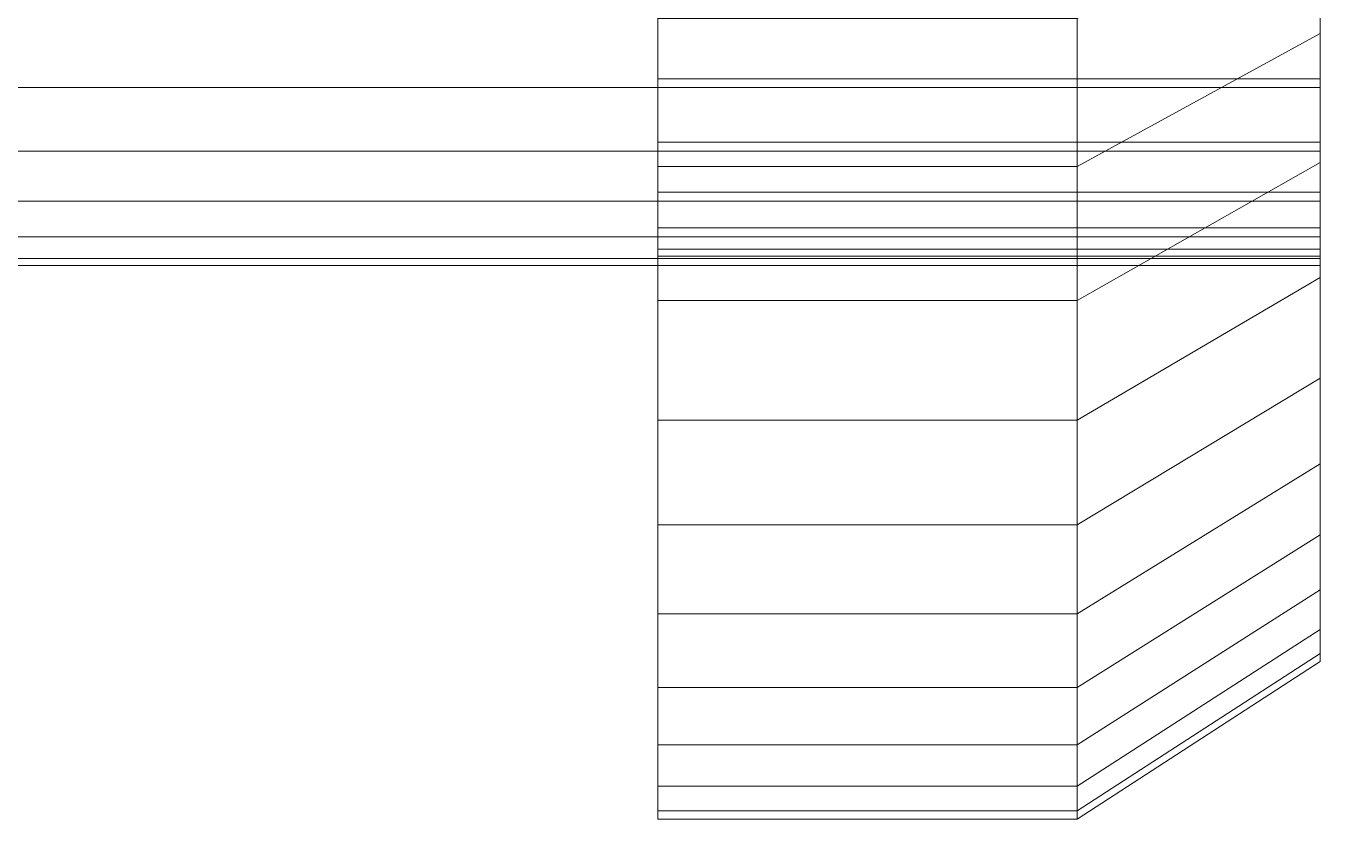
# Model space of a CAD drawing. Header units: millimetres. Extents: x -199 to -93, y -134 to 109.
# Drawn here: x -98.78 to -92.92, y -19 to -15.41 of the extents above; entities that cross this region are included whole.
import ezdxf

# ---------------------------------------------------------------- set-up
doc = ezdxf.new("R2010")
doc.units = ezdxf.units.MM
doc.layers.add('CIRCOLO_LU', color=7, linetype='Continuous')
doc.layers.add('ORING1', color=7, linetype='Continuous')

msp = doc.modelspace()

# ---------------------------------------------------------------- linework, layer by layer
at = {"layer": 'CIRCOLO_LU', "lineweight": 5}
for points, invisible_edges in [([(-92.9157, -15.334, 110.4414), (-92.9157, -15.6849, 109.4666), (-92.9157, -13.0169, 109.524)], 2), ([(-92.9157, -15.6849, 109.4666), (-92.9157, -13.3148, 108.6965), (-92.9157, -13.0169, 109.524)], 12), ([(-92.9157, -15.6849, 99.2739), (-92.9157, -15.334, 98.2991), (-92.9157, -13.0169, 99.2165)], 12), ([(-92.9157, -15.6849, 99.2739), (-92.9157, -13.0169, 99.2165), (-92.9157, -13.3148, 100.044)], 1), ([(-92.9157, -15.6849, 109.4666), (-92.9157, -15.974, 108.4717), (-92.9157, -13.3148, 108.6965)], 2), ([(-92.9157, -15.974, 108.4717), (-92.9157, -13.5602, 107.8519), (-92.9157, -13.3148, 108.6965)], 12), ([(-92.9157, -15.974, 100.2689), (-92.9157, -15.6849, 99.2739), (-92.9157, -13.3148, 100.044)], 12), ([(-92.9157, -15.974, 100.2689), (-92.9157, -13.3148, 100.044), (-92.9157, -13.5602, 100.8886)], 1), ([(-92.9157, -15.974, 108.4717), (-92.9157, -16.2, 107.4606), (-92.9157, -13.5602, 107.8519)], 2), ([(-92.9157, -16.2, 107.4606), (-92.9157, -13.752, 106.9936), (-92.9157, -13.5602, 107.8519)], 12), ([(-92.9157, -16.2, 101.28), (-92.9157, -15.974, 100.2689), (-92.9157, -13.5602, 100.8886)], 12), ([(-92.9157, -16.2, 101.28), (-92.9157, -13.5602, 100.8886), (-92.9157, -13.752, 101.7469)], 1), ([(-92.9157, -16.2, 107.4606), (-92.9157, -16.3621, 106.4373), (-92.9157, -13.752, 106.9936)], 2), ([(-92.9157, -16.3621, 106.4373), (-92.9157, -13.8896, 106.1249), (-92.9157, -13.752, 106.9936)], 12), ([(-92.9157, -16.3621, 102.3033), (-92.9157, -16.2, 101.28), (-92.9157, -13.752, 101.7469)], 12), ([(-92.9157, -16.3621, 102.3033), (-92.9157, -13.752, 101.7469), (-92.9157, -13.8896, 102.6156)], 1), ([(-92.9157, -16.3621, 106.4373), (-92.9157, -16.4596, 105.4058), (-92.9157, -13.8896, 106.1249)], 2), ([(-92.9157, -16.4596, 105.4058), (-92.9157, -13.9724, 105.2493), (-92.9157, -13.8896, 106.1249)], 12), ([(-92.9157, -16.4596, 103.3347), (-92.9157, -16.3621, 102.3033), (-92.9157, -13.8896, 102.6156)], 12), ([(-92.9157, -16.4596, 103.3347), (-92.9157, -13.8896, 102.6156), (-92.9157, -13.9724, 103.4912)], 1), ([(-92.9157, -16.4596, 105.4058), (-92.9157, -14, 104.3703), (-92.9157, -13.9724, 105.2493)], 1), ([(-92.9157, -16.4921, 104.3703), (-92.9157, -16.4596, 103.3347), (-92.9157, -13.9724, 103.4912)], 12), ([(-92.9157, -16.4921, 104.3703), (-92.9157, -13.9724, 103.4912), (-92.9157, -14, 104.3703)], 1), ([(-92.9157, -16.4596, 105.4058), (-92.9157, -16.4921, 104.3703), (-92.9157, -14, 104.3703)], 12), ([(-98.9139, -15.6849, 99.2739), (-98.9139, -15.334, 98.2991), (-95.9157, -15.334, 98.2991)], 12), ([(-98.9139, -15.6849, 99.2739), (-95.9157, -15.334, 98.2991), (-95.9157, -15.6849, 99.2739)], 1), ([(-98.9139, -15.334, 110.4414), (-98.9139, -15.6849, 109.4666), (-95.9157, -15.6849, 109.4666)], 12), ([(-98.9139, -15.334, 110.4414), (-95.9157, -15.6849, 109.4666), (-95.9157, -15.334, 110.4414)], 1), ([(-95.9157, -15.6849, 99.2739), (-95.9157, -15.334, 98.2991), (-92.9157, -15.334, 98.2991)], 12), ([(-95.9157, -15.6849, 99.2739), (-92.9157, -15.334, 98.2991), (-92.9157, -15.6849, 99.2739)], 1), ([(-95.9157, -15.334, 110.4414), (-95.9157, -15.6849, 109.4666), (-92.9157, -15.6849, 109.4666)], 12), ([(-95.9157, -15.334, 110.4414), (-92.9157, -15.6849, 109.4666), (-92.9157, -15.334, 110.4414)], 1), ([(-98.9139, -15.974, 100.2689), (-98.9139, -15.6849, 99.2739), (-95.9157, -15.6849, 99.2739)], 12), ([(-98.9139, -15.974, 100.2689), (-95.9157, -15.6849, 99.2739), (-95.9157, -15.974, 100.2689)], 1), ([(-98.9139, -15.6849, 109.4666), (-98.9139, -15.974, 108.4717), (-95.9157, -15.974, 108.4717)], 12), ([(-98.9139, -15.6849, 109.4666), (-95.9157, -15.974, 108.4717), (-95.9157, -15.6849, 109.4666)], 1), ([(-95.9157, -15.974, 100.2689), (-95.9157, -15.6849, 99.2739), (-92.9157, -15.6849, 99.2739)], 12), ([(-95.9157, -15.974, 100.2689), (-92.9157, -15.6849, 99.2739), (-92.9157, -15.974, 100.2689)], 1), ([(-95.9157, -15.6849, 109.4666), (-95.9157, -15.974, 108.4717), (-92.9157, -15.974, 108.4717)], 12), ([(-95.9157, -15.6849, 109.4666), (-92.9157, -15.974, 108.4717), (-92.9157, -15.6849, 109.4666)], 1), ([(-98.9139, -15.974, 108.4717), (-98.9139, -16.2, 107.4606), (-95.9157, -16.2, 107.4606)], 12), ([(-98.9139, -15.974, 108.4717), (-95.9157, -16.2, 107.4606), (-95.9157, -15.974, 108.4717)], 1), ([(-98.9139, -16.2, 101.28), (-98.9139, -15.974, 100.2689), (-95.9157, -15.974, 100.2689)], 12), ([(-98.9139, -16.2, 101.28), (-95.9157, -15.974, 100.2689), (-95.9157, -16.2, 101.28)], 1), ([(-95.9157, -15.974, 108.4717), (-95.9157, -16.2, 107.4606), (-92.9157, -16.2, 107.4606)], 12), ([(-95.9157, -15.974, 108.4717), (-92.9157, -16.2, 107.4606), (-92.9157, -15.974, 108.4717)], 1), ([(-95.9157, -16.2, 101.28), (-95.9157, -15.974, 100.2689), (-92.9157, -15.974, 100.2689)], 12), ([(-95.9157, -16.2, 101.28), (-92.9157, -15.974, 100.2689), (-92.9157, -16.2, 101.28)], 1), ([(-98.9139, -16.2, 107.4606), (-98.9139, -16.3621, 106.4373), (-95.9157, -16.3621, 106.4373)], 12), ([(-98.9139, -16.2, 107.4606), (-95.9157, -16.3621, 106.4373), (-95.9157, -16.2, 107.4606)], 1), ([(-98.9139, -16.3621, 102.3033), (-98.9139, -16.2, 101.28), (-95.9157, -16.2, 101.28)], 12), ([(-98.9139, -16.3621, 102.3033), (-95.9157, -16.2, 101.28), (-95.9157, -16.3621, 102.3033)], 1), ([(-95.9157, -16.2, 107.4606), (-95.9157, -16.3621, 106.4373), (-92.9157, -16.3621, 106.4373)], 12), ([(-95.9157, -16.2, 107.4606), (-92.9157, -16.3621, 106.4373), (-92.9157, -16.2, 107.4606)], 1), ([(-95.9157, -16.3621, 102.3033), (-95.9157, -16.2, 101.28), (-92.9157, -16.2, 101.28)], 12), ([(-95.9157, -16.3621, 102.3033), (-92.9157, -16.2, 101.28), (-92.9157, -16.3621, 102.3033)], 1), ([(-98.9139, -16.4596, 103.3347), (-98.9139, -16.3621, 102.3033), (-95.9157, -16.3621, 102.3033)], 12), ([(-98.9139, -16.4596, 103.3347), (-95.9157, -16.3621, 102.3033), (-95.9157, -16.4596, 103.3347)], 1), ([(-98.9139, -16.3621, 106.4373), (-98.9139, -16.4596, 105.4058), (-95.9157, -16.4596, 105.4058)], 12), ([(-98.9139, -16.3621, 106.4373), (-95.9157, -16.4596, 105.4058), (-95.9157, -16.3621, 106.4373)], 1), ([(-95.9157, -16.4596, 103.3347), (-95.9157, -16.3621, 102.3033), (-92.9157, -16.3621, 102.3033)], 12), ([(-95.9157, -16.4596, 103.3347), (-92.9157, -16.3621, 102.3033), (-92.9157, -16.4596, 103.3347)], 1), ([(-95.9157, -16.3621, 106.4373), (-95.9157, -16.4596, 105.4058), (-92.9157, -16.4596, 105.4058)], 12), ([(-95.9157, -16.3621, 106.4373), (-92.9157, -16.4596, 105.4058), (-92.9157, -16.3621, 106.4373)], 1), ([(-98.9139, -16.4596, 105.4058), (-98.9139, -16.4921, 104.3703), (-95.9157, -16.4921, 104.3703)], 12), ([(-98.9139, -16.4596, 105.4058), (-95.9157, -16.4921, 104.3703), (-95.9157, -16.4596, 105.4058)], 1), ([(-98.9139, -16.4921, 104.3703), (-98.9139, -16.4596, 103.3347), (-95.9157, -16.4596, 103.3347)], 12), ([(-98.9139, -16.4921, 104.3703), (-95.9157, -16.4596, 103.3347), (-95.9157, -16.4921, 104.3703)], 1), ([(-95.9157, -16.4596, 105.4058), (-95.9157, -16.4921, 104.3703), (-92.9157, -16.4921, 104.3703)], 12), ([(-95.9157, -16.4596, 105.4058), (-92.9157, -16.4921, 104.3703), (-92.9157, -16.4596, 105.4058)], 1), ([(-95.9157, -16.4921, 104.3703), (-95.9157, -16.4596, 103.3347), (-92.9157, -16.4596, 103.3347)], 12), ([(-95.9157, -16.4921, 104.3703), (-92.9157, -16.4596, 103.3347), (-92.9157, -16.4921, 104.3703)], 1)]:
    msp.add_3dface(points, dxfattribs=dict(at, invisible_edges=invisible_edges))
at = {"layer": 'ORING1', "lineweight": 5}
for points, invisible_edges in [([(-92.9155, -13.3085, 94.702), (-92.9155, -13.8894, 95.5568), (-92.9155, -15.4396, 94.573)], 12), ([(-92.9155, -15.4396, 94.573), (-92.9155, -14.7939, 93.6228), (-92.9155, -13.3085, 94.702)], 12), ([(-92.9155, -15.4396, 114.1695), (-92.9155, -13.8894, 113.1857), (-92.9155, -13.3085, 114.0404)], 12), ([(-92.9155, -15.4396, 114.1695), (-92.9155, -13.3085, 114.0404), (-92.9155, -14.7939, 115.1196)], 1), ([(-95.9155, -15.4675, 95.8679), (-95.9155, -14.4154, 96.4463), (-95.9155, -13.8894, 95.5568)], 12), ([(-95.9155, -13.8894, 95.5568), (-95.9155, -14.9031, 94.9134), (-95.9155, -15.4675, 95.8679)], 12), ([(-95.9155, -14.9031, 113.829), (-95.9155, -13.8894, 113.1857), (-95.9155, -15.4675, 112.8746)], 2), ([(-95.9155, -13.8894, 113.1857), (-95.9155, -14.4154, 112.2962), (-95.9155, -15.4675, 112.8746)], 12), ([(-92.9155, -13.8894, 95.5568), (-92.9155, -14.4154, 96.4463), (-92.9155, -16.0243, 95.5618)], 12), ([(-92.9155, -16.0243, 95.5618), (-92.9155, -15.4396, 94.573), (-92.9155, -13.8894, 95.5568)], 12), ([(-92.9155, -16.0243, 113.1807), (-92.9155, -14.4154, 112.2962), (-92.9155, -13.8894, 113.1857)], 12), ([(-92.9155, -16.0243, 113.1807), (-92.9155, -13.8894, 113.1857), (-92.9155, -15.4396, 114.1695)], 1), ([(-95.9155, -15.372, 115.5396), (-95.9155, -14.2798, 114.7461), (-95.9155, -16.0429, 114.5524)], 2), ([(-95.9155, -14.2798, 114.7461), (-95.9155, -14.9031, 113.829), (-95.9155, -16.0429, 114.5524)], 12), ([(-95.9155, -16.0429, 94.1901), (-95.9155, -14.9031, 94.9134), (-95.9155, -14.2798, 93.9963)], 12), ([(-95.9155, -14.2798, 93.9963), (-95.9155, -15.372, 93.2028), (-95.9155, -16.0429, 94.1901)], 12), ([(-95.9155, -15.9709, 96.8559), (-95.9155, -14.8846, 97.3671), (-95.9155, -14.4154, 96.4463)], 12), ([(-95.9155, -14.4154, 96.4463), (-95.9155, -15.4675, 95.8679), (-95.9155, -15.9709, 96.8559)], 12), ([(-95.9155, -15.4675, 112.8746), (-95.9155, -14.4154, 112.2962), (-95.9155, -15.9709, 111.8866)], 2), ([(-95.9155, -14.4154, 112.2962), (-95.9155, -14.8846, 111.3754), (-95.9155, -15.9709, 111.8866)], 12), ([(-92.9155, -16.5459, 112.1571), (-92.9155, -14.8846, 111.3754), (-92.9155, -14.4154, 112.2962)], 12), ([(-92.9155, -16.5459, 112.1571), (-92.9155, -14.4154, 112.2962), (-92.9155, -16.0243, 113.1807)], 1), ([(-92.9155, -14.4154, 96.4463), (-92.9155, -14.8846, 97.3671), (-92.9155, -16.5459, 96.5853)], 12), ([(-92.9155, -16.5459, 96.5853), (-92.9155, -16.0243, 95.5618), (-92.9155, -14.4154, 96.4463)], 12), ([(-94.0155, -16.0429, 114.5524), (-92.9155, -15.4396, 114.1695), (-92.9155, -14.7939, 115.1196)], 12), ([(-94.0155, -16.0429, 114.5524), (-92.9155, -14.7939, 115.1196), (-94.0155, -15.372, 115.5396)], 1), ([(-92.9155, -14.7939, 93.6228), (-92.9155, -15.4396, 94.573), (-94.0155, -16.0429, 94.1901)], 12), ([(-94.0155, -16.0429, 94.1901), (-94.0155, -15.372, 93.2028), (-92.9155, -14.7939, 93.6228)], 12), ([(-95.9155, -16.4113, 97.8735), (-95.9155, -15.295, 98.3155), (-95.9155, -14.8846, 97.3671)], 12), ([(-95.9155, -14.8846, 97.3671), (-95.9155, -15.9709, 96.8559), (-95.9155, -16.4113, 97.8735)], 12), ([(-95.9155, -15.9709, 111.8866), (-95.9155, -14.8846, 111.3754), (-95.9155, -16.4113, 110.8689)], 2), ([(-95.9155, -14.8846, 111.3754), (-95.9155, -15.295, 110.4269), (-95.9155, -16.4113, 110.8689)], 12), ([(-92.9155, -14.8846, 97.3671), (-92.9155, -15.295, 98.3155), (-92.9155, -17.0021, 97.6396)], 12), ([(-92.9155, -17.0021, 97.6396), (-92.9155, -16.5459, 96.5853), (-92.9155, -14.8846, 97.3671)], 12), ([(-92.9155, -17.0021, 111.1028), (-92.9155, -15.295, 110.4269), (-92.9155, -14.8846, 111.3754)], 12), ([(-92.9155, -17.0021, 111.1028), (-92.9155, -14.8846, 111.3754), (-92.9155, -16.5459, 112.1571)], 1), ([(-95.9155, -16.0429, 114.5524), (-95.9155, -14.9031, 113.829), (-95.9155, -16.6505, 113.5249)], 2), ([(-95.9155, -14.9031, 113.829), (-95.9155, -15.4675, 112.8746), (-95.9155, -16.6505, 113.5249)], 12), ([(-95.9155, -16.6505, 95.2175), (-95.9155, -15.4675, 95.8679), (-95.9155, -14.9031, 94.9134)], 12), ([(-95.9155, -14.9031, 94.9134), (-95.9155, -16.0429, 94.1901), (-95.9155, -16.6505, 95.2175)], 12), ([(-92.9155, -15.295, 110.4269), (-92.9155, -15.6451, 109.4546), (-95.9155, -15.6451, 109.4546)], 12), ([(-95.9155, -15.6451, 109.4546), (-95.9155, -15.295, 110.4269), (-92.9155, -15.295, 110.4269)], 12), ([(-92.9155, -15.6451, 99.2878), (-92.9155, -15.295, 98.3155), (-95.9155, -15.295, 98.3155)], 12), ([(-95.9155, -15.295, 98.3155), (-95.9155, -15.6451, 99.2878), (-92.9155, -15.6451, 99.2878)], 12), ([(-95.9155, -16.4113, 110.8689), (-95.9155, -15.295, 110.4269), (-95.9155, -16.7869, 109.8256)], 2), ([(-95.9155, -15.295, 110.4269), (-95.9155, -15.6451, 109.4546), (-95.9155, -16.7869, 109.8256)], 12), ([(-95.9155, -16.7869, 98.9168), (-95.9155, -15.6451, 99.2878), (-95.9155, -15.295, 98.3155)], 12), ([(-95.9155, -15.295, 98.3155), (-95.9155, -16.4113, 97.8735), (-95.9155, -16.7869, 98.9168)], 12), ([(-92.9155, -17.3912, 110.022), (-92.9155, -15.6451, 109.4546), (-92.9155, -15.295, 110.4269)], 12), ([(-92.9155, -17.3912, 110.022), (-92.9155, -15.295, 110.4269), (-92.9155, -17.0021, 111.1028)], 1), ([(-92.9155, -15.295, 98.3155), (-92.9155, -15.6451, 99.2878), (-92.9155, -17.3912, 98.7205)], 12), ([(-92.9155, -17.3912, 98.7205), (-92.9155, -17.0021, 97.6396), (-92.9155, -15.295, 98.3155)], 12), ([(-94.0155, -16.0429, 114.5524), (-94.0155, -15.372, 115.5396), (-95.9155, -15.372, 115.5396)], 12), ([(-95.9155, -15.372, 115.5396), (-95.9155, -16.0429, 114.5524), (-94.0155, -16.0429, 114.5524)], 12), ([(-94.0155, -15.372, 93.2028), (-94.0155, -16.0429, 94.1901), (-95.9155, -16.0429, 94.1901)], 12), ([(-95.9155, -16.0429, 94.1901), (-95.9155, -15.372, 93.2028), (-94.0155, -15.372, 93.2028)], 12), ([(-95.9155, -16.6505, 113.5249), (-95.9155, -15.4675, 112.8746), (-95.9155, -17.1924, 112.4614)], 2), ([(-95.9155, -15.4675, 112.8746), (-95.9155, -15.9709, 111.8866), (-95.9155, -17.1924, 112.4614)], 12), ([(-95.9155, -17.1924, 96.2811), (-95.9155, -15.9709, 96.8559), (-95.9155, -15.4675, 95.8679)], 12), ([(-95.9155, -15.4675, 95.8679), (-95.9155, -16.6505, 95.2175), (-95.9155, -17.1924, 96.2811)], 12), ([(-94.0155, -16.6505, 113.5249), (-92.9155, -16.0243, 113.1807), (-92.9155, -15.4396, 114.1695)], 12), ([(-94.0155, -16.6505, 113.5249), (-92.9155, -15.4396, 114.1695), (-94.0155, -16.0429, 114.5524)], 1), ([(-92.9155, -15.4396, 94.573), (-92.9155, -16.0243, 95.5618), (-94.0155, -16.6505, 95.2175)], 12), ([(-94.0155, -16.6505, 95.2175), (-94.0155, -16.0429, 94.1901), (-92.9155, -15.4396, 94.573)], 12), ([(-92.9155, -15.6451, 109.4546), (-92.9155, -15.9334, 108.4622), (-95.9155, -15.9334, 108.4622)], 12), ([(-95.9155, -15.9334, 108.4622), (-95.9155, -15.6451, 109.4546), (-92.9155, -15.6451, 109.4546)], 12), ([(-92.9155, -15.9334, 100.2802), (-92.9155, -15.6451, 99.2878), (-95.9155, -15.6451, 99.2878)], 12), ([(-95.9155, -15.6451, 99.2878), (-95.9155, -15.9334, 100.2802), (-92.9155, -15.9334, 100.2802)], 12), ([(-95.9155, -16.7869, 109.8256), (-95.9155, -15.6451, 109.4546), (-95.9155, -17.0963, 108.7608)], 2), ([(-95.9155, -15.6451, 109.4546), (-95.9155, -15.9334, 108.4622), (-95.9155, -17.0963, 108.7608)], 12), ([(-95.9155, -17.0963, 99.9816), (-95.9155, -15.9334, 100.2802), (-95.9155, -15.6451, 99.2878)], 12), ([(-95.9155, -15.6451, 99.2878), (-95.9155, -16.7869, 98.9168), (-95.9155, -17.0963, 99.9816)], 12), ([(-92.9155, -15.6451, 99.2878), (-92.9155, -15.9334, 100.2802), (-92.9155, -17.7117, 99.8236)], 12), ([(-92.9155, -17.7117, 99.8236), (-92.9155, -17.3912, 98.7205), (-92.9155, -15.6451, 99.2878)], 12), ([(-92.9155, -17.7117, 108.9188), (-92.9155, -15.9334, 108.4622), (-92.9155, -15.6451, 109.4546)], 12), ([(-92.9155, -17.7117, 108.9188), (-92.9155, -15.6451, 109.4546), (-92.9155, -17.3912, 110.022)], 1), ([(-92.9155, -15.9334, 108.4622), (-92.9155, -16.1588, 107.4537), (-95.9155, -16.1588, 107.4537)], 12), ([(-95.9155, -16.1588, 107.4537), (-95.9155, -15.9334, 108.4622), (-92.9155, -15.9334, 108.4622)], 12), ([(-92.9155, -16.1588, 101.2888), (-92.9155, -15.9334, 100.2802), (-95.9155, -15.9334, 100.2802)], 12), ([(-95.9155, -15.9334, 100.2802), (-95.9155, -16.1588, 101.2888), (-92.9155, -16.1588, 101.2888)], 12), ([(-95.9155, -17.3382, 101.0638), (-95.9155, -16.1588, 101.2888), (-95.9155, -15.9334, 100.2802)], 12), ([(-95.9155, -15.9334, 100.2802), (-95.9155, -17.0963, 99.9816), (-95.9155, -17.3382, 101.0638)], 12), ([(-95.9155, -17.0963, 108.7608), (-95.9155, -15.9334, 108.4622), (-95.9155, -17.3382, 107.6786)], 2), ([(-95.9155, -15.9334, 108.4622), (-95.9155, -16.1588, 107.4537), (-95.9155, -17.3382, 107.6786)], 12), ([(-92.9155, -17.9623, 107.7977), (-92.9155, -16.1588, 107.4537), (-92.9155, -15.9334, 108.4622)], 12), ([(-92.9155, -17.9623, 107.7977), (-92.9155, -15.9334, 108.4622), (-92.9155, -17.7117, 108.9188)], 1), ([(-92.9155, -15.9334, 100.2802), (-92.9155, -16.1588, 101.2888), (-92.9155, -17.9623, 100.9447)], 12), ([(-92.9155, -17.9623, 100.9447), (-92.9155, -17.7117, 99.8236), (-92.9155, -15.9334, 100.2802)], 12), ([(-95.9155, -17.1924, 112.4614), (-95.9155, -15.9709, 111.8866), (-95.9155, -17.6665, 111.3659)], 2), ([(-95.9155, -15.9709, 111.8866), (-95.9155, -16.4113, 110.8689), (-95.9155, -17.6665, 111.3659)], 12), ([(-95.9155, -17.6665, 97.3766), (-95.9155, -16.4113, 97.8735), (-95.9155, -15.9709, 96.8559)], 12), ([(-95.9155, -15.9709, 96.8559), (-95.9155, -17.1924, 96.2811), (-95.9155, -17.6665, 97.3766)], 12), ([(-94.0155, -16.6505, 113.5249), (-94.0155, -16.0429, 114.5524), (-95.9155, -16.0429, 114.5524)], 12), ([(-95.9155, -16.0429, 114.5524), (-95.9155, -16.6505, 113.5249), (-94.0155, -16.6505, 113.5249)], 12), ([(-94.0155, -16.0429, 94.1901), (-94.0155, -16.6505, 95.2175), (-95.9155, -16.6505, 95.2175)], 12), ([(-95.9155, -16.6505, 95.2175), (-95.9155, -16.0429, 94.1901), (-94.0155, -16.0429, 94.1901)], 12), ([(-94.0155, -17.1924, 112.4614), (-92.9155, -16.5459, 112.1571), (-92.9155, -16.0243, 113.1807)], 12), ([(-94.0155, -17.1924, 112.4614), (-92.9155, -16.0243, 113.1807), (-94.0155, -16.6505, 113.5249)], 1), ([(-92.9155, -16.0243, 95.5618), (-92.9155, -16.5459, 96.5853), (-94.0155, -17.1924, 96.2811)], 12), ([(-94.0155, -17.1924, 96.2811), (-94.0155, -16.6505, 95.2175), (-92.9155, -16.0243, 95.5618)], 12), ([(-92.9155, -16.1588, 107.4537), (-92.9155, -16.3205, 106.433), (-95.9155, -16.3205, 106.433)], 12), ([(-95.9155, -16.3205, 106.433), (-95.9155, -16.1588, 107.4537), (-92.9155, -16.1588, 107.4537)], 12), ([(-92.9155, -16.3205, 102.3095), (-92.9155, -16.1588, 101.2888), (-95.9155, -16.1588, 101.2888)], 12), ([(-95.9155, -16.1588, 101.2888), (-95.9155, -16.3205, 102.3095), (-92.9155, -16.3205, 102.3095)], 12), ([(-95.9155, -17.3382, 107.6786), (-95.9155, -16.1588, 107.4537), (-95.9155, -17.5116, 106.5834)], 2), ([(-95.9155, -16.1588, 107.4537), (-95.9155, -16.3205, 106.433), (-95.9155, -17.5116, 106.5834)], 12), ([(-95.9155, -17.5116, 102.159), (-95.9155, -16.3205, 102.3095), (-95.9155, -16.1588, 101.2888)], 12), ([(-95.9155, -16.1588, 101.2888), (-95.9155, -17.3382, 101.0638), (-95.9155, -17.5116, 102.159)], 12), ([(-92.9155, -18.142, 106.6631), (-92.9155, -16.3205, 106.433), (-92.9155, -16.1588, 107.4537)], 12), ([(-92.9155, -18.142, 106.6631), (-92.9155, -16.1588, 107.4537), (-92.9155, -17.9623, 107.7977)], 1), ([(-92.9155, -16.1588, 101.2888), (-92.9155, -16.3205, 102.3095), (-92.9155, -18.142, 102.0793)], 12), ([(-92.9155, -18.142, 102.0793), (-92.9155, -17.9623, 100.9447), (-92.9155, -16.1588, 101.2888)], 12), ([(-92.9155, -16.3205, 106.433), (-92.9155, -16.4177, 105.4041), (-95.9155, -16.4177, 105.4041)], 12), ([(-95.9155, -16.4177, 105.4041), (-95.9155, -16.3205, 106.433), (-92.9155, -16.3205, 106.433)], 12), ([(-92.9155, -16.4177, 103.3383), (-92.9155, -16.3205, 102.3095), (-95.9155, -16.3205, 102.3095)], 12), ([(-95.9155, -16.3205, 102.3095), (-95.9155, -16.4177, 103.3383), (-92.9155, -16.4177, 103.3383)], 12), ([(-95.9155, -17.616, 103.2629), (-95.9155, -16.4177, 103.3383), (-95.9155, -16.3205, 102.3095)], 12), ([(-95.9155, -16.3205, 102.3095), (-95.9155, -17.5116, 102.159), (-95.9155, -17.616, 103.2629)], 12), ([(-95.9155, -17.5116, 106.5834), (-95.9155, -16.3205, 106.433), (-95.9155, -17.616, 105.4795)], 2), ([(-95.9155, -16.3205, 106.433), (-95.9155, -16.4177, 105.4041), (-95.9155, -17.616, 105.4795)], 12), ([(-92.9155, -18.2501, 105.5194), (-92.9155, -16.4177, 105.4041), (-92.9155, -16.3205, 106.433)], 12), ([(-92.9155, -18.2501, 105.5194), (-92.9155, -16.3205, 106.433), (-92.9155, -18.142, 106.6631)], 1), ([(-92.9155, -16.3205, 102.3095), (-92.9155, -16.4177, 103.3383), (-92.9155, -18.2501, 103.223)], 12), ([(-92.9155, -18.2501, 103.223), (-92.9155, -18.142, 102.0793), (-92.9155, -16.3205, 102.3095)], 12), ([(-95.9155, -17.6665, 111.3659), (-95.9155, -16.4113, 110.8689), (-95.9155, -18.0708, 110.2428)], 2), ([(-95.9155, -16.4113, 110.8689), (-95.9155, -16.7869, 109.8256), (-95.9155, -18.0708, 110.2428)], 12), ([(-95.9155, -18.0708, 98.4996), (-95.9155, -16.7869, 98.9168), (-95.9155, -16.4113, 97.8735)], 12), ([(-95.9155, -16.4113, 97.8735), (-95.9155, -17.6665, 97.3766), (-95.9155, -18.0708, 98.4996)], 12), ([(-92.9155, -16.4177, 105.4041), (-92.9155, -16.4502, 104.3712), (-95.9155, -16.4502, 104.3712)], 12), ([(-95.9155, -16.4502, 104.3712), (-95.9155, -16.4177, 105.4041), (-92.9155, -16.4177, 105.4041)], 12), ([(-92.9155, -16.4502, 104.3712), (-92.9155, -16.4177, 103.3383), (-95.9155, -16.4177, 103.3383)], 12), ([(-95.9155, -16.4177, 103.3383), (-95.9155, -16.4502, 104.3712), (-92.9155, -16.4502, 104.3712)], 12), ([(-95.9155, -17.6508, 104.3712), (-95.9155, -16.4502, 104.3712), (-95.9155, -16.4177, 103.3383)], 12), ([(-95.9155, -16.4177, 103.3383), (-95.9155, -17.616, 103.2629), (-95.9155, -17.6508, 104.3712)], 12), ([(-95.9155, -17.616, 105.4795), (-95.9155, -16.4177, 105.4041), (-95.9155, -17.6508, 104.3712)], 2), ([(-95.9155, -16.4177, 105.4041), (-95.9155, -16.4502, 104.3712), (-95.9155, -17.6508, 104.3712)], 12), ([(-92.9155, -16.4177, 103.3383), (-92.9155, -16.4502, 104.3712), (-92.9155, -18.2862, 104.3712)], 12), ([(-92.9155, -18.2862, 104.3712), (-92.9155, -18.2501, 103.223), (-92.9155, -16.4177, 103.3383)], 12), ([(-92.9155, -16.4502, 104.3712), (-92.9155, -16.4177, 105.4041), (-92.9155, -18.2501, 105.5194)], 12), ([(-92.9155, -18.2501, 105.5194), (-92.9155, -18.2862, 104.3712), (-92.9155, -16.4502, 104.3712)], 12), ([(-94.0155, -17.6665, 111.3659), (-92.9155, -17.0021, 111.1028), (-92.9155, -16.5459, 112.1571)], 12), ([(-94.0155, -17.6665, 111.3659), (-92.9155, -16.5459, 112.1571), (-94.0155, -17.1924, 112.4614)], 1), ([(-92.9155, -16.5459, 96.5853), (-92.9155, -17.0021, 97.6396), (-94.0155, -17.6665, 97.3766)], 12), ([(-94.0155, -17.6665, 97.3766), (-94.0155, -17.1924, 96.2811), (-92.9155, -16.5459, 96.5853)], 12), ([(-94.0155, -17.1924, 112.4614), (-94.0155, -16.6505, 113.5249), (-95.9155, -16.6505, 113.5249)], 12), ([(-95.9155, -16.6505, 113.5249), (-95.9155, -17.1924, 112.4614), (-94.0155, -17.1924, 112.4614)], 12), ([(-94.0155, -16.6505, 95.2175), (-94.0155, -17.1924, 96.2811), (-95.9155, -17.1924, 96.2811)], 12), ([(-95.9155, -17.1924, 96.2811), (-95.9155, -16.6505, 95.2175), (-94.0155, -16.6505, 95.2175)], 12), ([(-95.9155, -18.0708, 110.2428), (-95.9155, -16.7869, 109.8256), (-95.9155, -18.4039, 109.0965)], 2), ([(-95.9155, -16.7869, 109.8256), (-95.9155, -17.0963, 108.7608), (-95.9155, -18.4039, 109.0965)], 12), ([(-95.9155, -18.4039, 99.6459), (-95.9155, -17.0963, 99.9816), (-95.9155, -16.7869, 98.9168)], 12), ([(-95.9155, -16.7869, 98.9168), (-95.9155, -18.0708, 98.4996), (-95.9155, -18.4039, 99.6459)], 12), ([(-94.0155, -18.0708, 110.2428), (-92.9155, -17.3912, 110.022), (-92.9155, -17.0021, 111.1028)], 12), ([(-94.0155, -18.0708, 110.2428), (-92.9155, -17.0021, 111.1028), (-94.0155, -17.6665, 111.3659)], 1), ([(-92.9155, -17.0021, 97.6396), (-92.9155, -17.3912, 98.7205), (-94.0155, -18.0708, 98.4996)], 12), ([(-94.0155, -18.0708, 98.4996), (-94.0155, -17.6665, 97.3766), (-92.9155, -17.0021, 97.6396)], 12), ([(-95.9155, -18.4039, 109.0965), (-95.9155, -17.0963, 108.7608), (-95.9155, -18.6642, 107.9316)], 2), ([(-95.9155, -17.0963, 108.7608), (-95.9155, -17.3382, 107.6786), (-95.9155, -18.6642, 107.9316)], 12), ([(-95.9155, -18.6642, 100.8108), (-95.9155, -17.3382, 101.0638), (-95.9155, -17.0963, 99.9816)], 12), ([(-95.9155, -17.0963, 99.9816), (-95.9155, -18.4039, 99.6459), (-95.9155, -18.6642, 100.8108)], 12), ([(-94.0155, -17.6665, 111.3659), (-94.0155, -17.1924, 112.4614), (-95.9155, -17.1924, 112.4614)], 12), ([(-95.9155, -17.1924, 112.4614), (-95.9155, -17.6665, 111.3659), (-94.0155, -17.6665, 111.3659)], 12), ([(-94.0155, -17.1924, 96.2811), (-94.0155, -17.6665, 97.3766), (-95.9155, -17.6665, 97.3766)], 12), ([(-95.9155, -17.6665, 97.3766), (-95.9155, -17.1924, 96.2811), (-94.0155, -17.1924, 96.2811)], 12), ([(-95.9155, -18.6642, 107.9316), (-95.9155, -17.3382, 107.6786), (-95.9155, -18.851, 106.7526)], 2), ([(-95.9155, -17.3382, 107.6786), (-95.9155, -17.5116, 106.5834), (-95.9155, -18.851, 106.7526)], 12), ([(-95.9155, -18.851, 101.9898), (-95.9155, -17.5116, 102.159), (-95.9155, -17.3382, 101.0638)], 12), ([(-95.9155, -17.3382, 101.0638), (-95.9155, -18.6642, 100.8108), (-95.9155, -18.851, 101.9898)], 12), ([(-94.0155, -18.4039, 109.0965), (-92.9155, -17.7117, 108.9188), (-92.9155, -17.3912, 110.022)], 12), ([(-94.0155, -18.4039, 109.0965), (-92.9155, -17.3912, 110.022), (-94.0155, -18.0708, 110.2428)], 1), ([(-92.9155, -17.3912, 98.7205), (-92.9155, -17.7117, 99.8236), (-94.0155, -18.4039, 99.6459)], 12), ([(-94.0155, -18.4039, 99.6459), (-94.0155, -18.0708, 98.4996), (-92.9155, -17.3912, 98.7205)], 12), ([(-95.9155, -18.851, 106.7526), (-95.9155, -17.5116, 106.5834), (-95.9155, -18.9633, 105.5643)], 2), ([(-95.9155, -17.5116, 106.5834), (-95.9155, -17.616, 105.4795), (-95.9155, -18.9633, 105.5643)], 12), ([(-95.9155, -18.9633, 103.1781), (-95.9155, -17.616, 103.2629), (-95.9155, -17.5116, 102.159)], 12), ([(-95.9155, -17.5116, 102.159), (-95.9155, -18.851, 101.9898), (-95.9155, -18.9633, 103.1781)], 12), ([(-95.9155, -18.9633, 105.5643), (-95.9155, -17.616, 105.4795), (-95.9155, -17.6508, 104.3712)], 12), ([(-95.9155, -19.0008, 104.3712), (-95.9155, -17.6508, 104.3712), (-95.9155, -17.616, 103.2629)], 12), ([(-95.9155, -17.616, 103.2629), (-95.9155, -18.9633, 103.1781), (-95.9155, -19.0008, 104.3712)], 12), ([(-95.9155, -17.6508, 104.3712), (-95.9155, -19.0008, 104.3712), (-95.9155, -18.9633, 105.5643)], 12), ([(-94.0155, -18.0708, 110.2428), (-94.0155, -17.6665, 111.3659), (-95.9155, -17.6665, 111.3659)], 12), ([(-95.9155, -17.6665, 111.3659), (-95.9155, -18.0708, 110.2428), (-94.0155, -18.0708, 110.2428)], 12), ([(-94.0155, -17.6665, 97.3766), (-94.0155, -18.0708, 98.4996), (-95.9155, -18.0708, 98.4996)], 12), ([(-95.9155, -18.0708, 98.4996), (-95.9155, -17.6665, 97.3766), (-94.0155, -17.6665, 97.3766)], 12), ([(-94.0155, -18.6642, 107.9316), (-92.9155, -17.9623, 107.7977), (-92.9155, -17.7117, 108.9188)], 12), ([(-94.0155, -18.6642, 107.9316), (-92.9155, -17.7117, 108.9188), (-94.0155, -18.4039, 109.0965)], 1), ([(-92.9155, -17.7117, 99.8236), (-92.9155, -17.9623, 100.9447), (-94.0155, -18.6642, 100.8108)], 12), ([(-94.0155, -18.6642, 100.8108), (-94.0155, -18.4039, 99.6459), (-92.9155, -17.7117, 99.8236)], 12), ([(-94.0155, -18.851, 106.7526), (-92.9155, -18.142, 106.6631), (-92.9155, -17.9623, 107.7977)], 12), ([(-94.0155, -18.851, 106.7526), (-92.9155, -17.9623, 107.7977), (-94.0155, -18.6642, 107.9316)], 1), ([(-92.9155, -17.9623, 100.9447), (-92.9155, -18.142, 102.0793), (-94.0155, -18.851, 101.9898)], 12), ([(-94.0155, -18.851, 101.9898), (-94.0155, -18.6642, 100.8108), (-92.9155, -17.9623, 100.9447)], 12), ([(-94.0155, -18.4039, 109.0965), (-94.0155, -18.0708, 110.2428), (-95.9155, -18.0708, 110.2428)], 12), ([(-95.9155, -18.0708, 110.2428), (-95.9155, -18.4039, 109.0965), (-94.0155, -18.4039, 109.0965)], 12), ([(-94.0155, -18.0708, 98.4996), (-94.0155, -18.4039, 99.6459), (-95.9155, -18.4039, 99.6459)], 12), ([(-95.9155, -18.4039, 99.6459), (-95.9155, -18.0708, 98.4996), (-94.0155, -18.0708, 98.4996)], 12), ([(-94.0155, -18.9633, 105.5643), (-92.9155, -18.2501, 105.5194), (-92.9155, -18.142, 106.6631)], 12), ([(-94.0155, -18.9633, 105.5643), (-92.9155, -18.142, 106.6631), (-94.0155, -18.851, 106.7526)], 1), ([(-92.9155, -18.142, 102.0793), (-92.9155, -18.2501, 103.223), (-94.0155, -18.9633, 103.1781)], 12), ([(-94.0155, -18.9633, 103.1781), (-94.0155, -18.851, 101.9898), (-92.9155, -18.142, 102.0793)], 12), ([(-92.9155, -18.2862, 104.3712), (-92.9155, -18.2501, 105.5194), (-94.0155, -18.9633, 105.5643)], 12), ([(-92.9155, -18.2501, 103.223), (-92.9155, -18.2862, 104.3712), (-94.0155, -19.0008, 104.3712)], 12), ([(-94.0155, -19.0008, 104.3712), (-94.0155, -18.9633, 103.1781), (-92.9155, -18.2501, 103.223)], 12), ([(-94.0155, -18.9633, 105.5643), (-94.0155, -19.0008, 104.3712), (-92.9155, -18.2862, 104.3712)], 12), ([(-94.0155, -18.6642, 107.9316), (-94.0155, -18.4039, 109.0965), (-95.9155, -18.4039, 109.0965)], 12), ([(-95.9155, -18.4039, 109.0965), (-95.9155, -18.6642, 107.9316), (-94.0155, -18.6642, 107.9316)], 12), ([(-94.0155, -18.4039, 99.6459), (-94.0155, -18.6642, 100.8108), (-95.9155, -18.6642, 100.8108)], 12), ([(-95.9155, -18.6642, 100.8108), (-95.9155, -18.4039, 99.6459), (-94.0155, -18.4039, 99.6459)], 12), ([(-94.0155, -18.851, 106.7526), (-94.0155, -18.6642, 107.9316), (-95.9155, -18.6642, 107.9316)], 12), ([(-95.9155, -18.6642, 107.9316), (-95.9155, -18.851, 106.7526), (-94.0155, -18.851, 106.7526)], 12), ([(-94.0155, -18.6642, 100.8108), (-94.0155, -18.851, 101.9898), (-95.9155, -18.851, 101.9898)], 12), ([(-95.9155, -18.851, 101.9898), (-95.9155, -18.6642, 100.8108), (-94.0155, -18.6642, 100.8108)], 12), ([(-94.0155, -18.9633, 105.5643), (-94.0155, -18.851, 106.7526), (-95.9155, -18.851, 106.7526)], 12), ([(-95.9155, -18.851, 106.7526), (-95.9155, -18.9633, 105.5643), (-94.0155, -18.9633, 105.5643)], 12), ([(-94.0155, -18.851, 101.9898), (-94.0155, -18.9633, 103.1781), (-95.9155, -18.9633, 103.1781)], 12), ([(-95.9155, -18.9633, 103.1781), (-95.9155, -18.851, 101.9898), (-94.0155, -18.851, 101.9898)], 12), ([(-94.0155, -19.0008, 104.3712), (-94.0155, -18.9633, 105.5643), (-95.9155, -18.9633, 105.5643)], 12), ([(-95.9155, -18.9633, 105.5643), (-95.9155, -19.0008, 104.3712), (-94.0155, -19.0008, 104.3712)], 12), ([(-94.0155, -18.9633, 103.1781), (-94.0155, -19.0008, 104.3712), (-95.9155, -19.0008, 104.3712)], 12), ([(-95.9155, -19.0008, 104.3712), (-95.9155, -18.9633, 103.1781), (-94.0155, -18.9633, 103.1781)], 12)]:
    msp.add_3dface(points, dxfattribs=dict(at, invisible_edges=invisible_edges))

doc.saveas('drawing.dxf')
